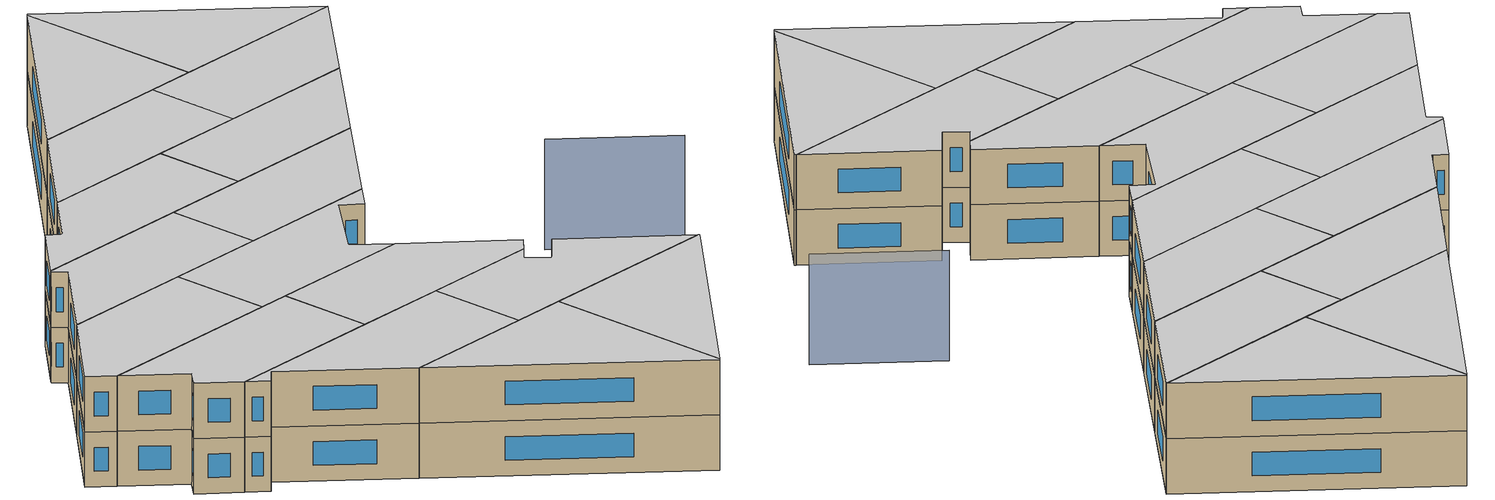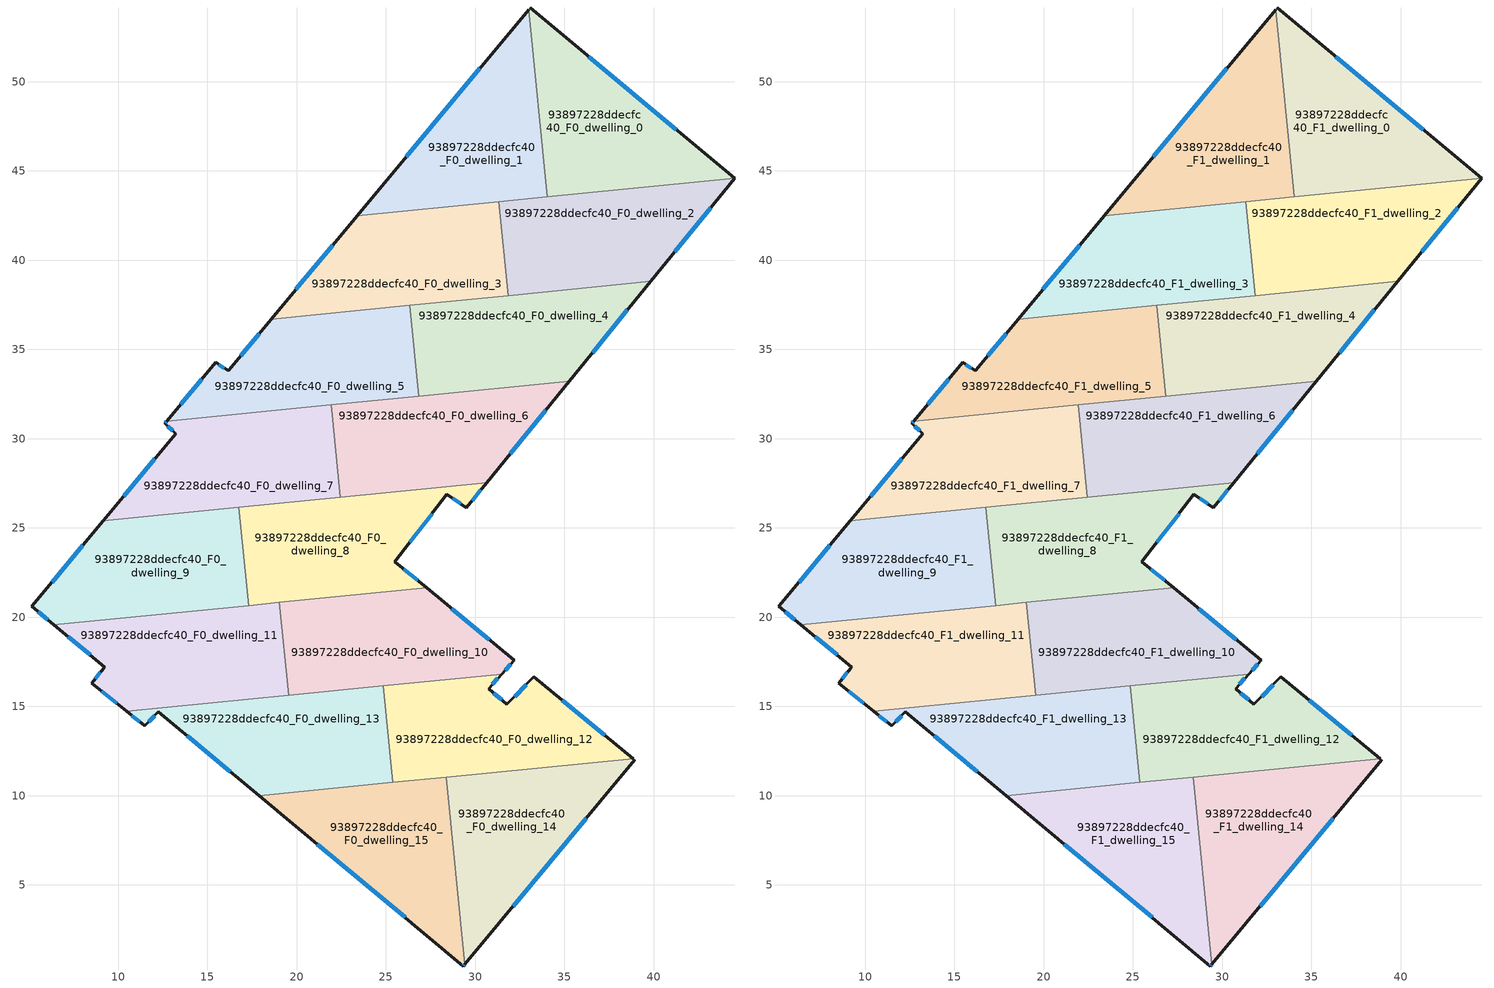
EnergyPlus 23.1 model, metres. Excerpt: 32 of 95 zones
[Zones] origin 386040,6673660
93897228ddecfc40_F0_dwelling_0
 floor ground (EU_floor_Construction): 44.54,44.59 34.06,43.55 33.02,54.04 33.09,54.12 z0
 wall outside (EU_wall_Construction): 44.54,44.59 33.09,54.12 z0:3
 wall adiabatic (EU_wall_Construction): 33.09,54.12 33.02,54.04 z0:3
 wall to 93897228ddecfc40_F0_dwelling_1 (EU_wall_Construction): 33.02,54.04 34.06,43.55 z0:3
 wall to 93897228ddecfc40_F0_dwelling_2 (EU_wall_Construction): 34.06,43.55 44.54,44.59 z0:3
 window (EU_Window_Construction): 41.27,47.31 36.36,51.4 z0.86:2.14
93897228ddecfc40_F0_dwelling_1
 floor ground (EU_floor_Construction): 33.02,54.04 34.06,43.55 23.41,42.5 z0
 wall outside (EU_wall_Construction): 33.02,54.04 23.41,42.5 z0:3
 wall to 93897228ddecfc40_F0_dwelling_3 (EU_wall_Construction): 23.41,42.5 31.33,43.28 z0:3
 wall to 93897228ddecfc40_F0_dwelling_2 (EU_wall_Construction): 31.33,43.28 34.06,43.55 z0:3
 window (EU_Window_Construction): 30.27,50.74 26.16,45.79 z0.86:2.14
93897228ddecfc40_F0_dwelling_10
 floor ground (EU_floor_Construction): 32.2,17.58 31.49,16.8 19.55,15.62 19.04,20.82 27.28,21.64 z0
 wall outside (EU_wall_Construction): 31.49,16.8 32.2,17.58 27.28,21.64 z0:3
 wall to 93897228ddecfc40_F0_dwelling_11 (EU_wall_Construction): 19.04,20.82 19.55,15.62 z0:3
 wall to 93897228ddecfc40_F0_dwelling_12 (EU_wall_Construction): 24.87,16.15 31.49,16.8 z0:3
 wall to 93897228ddecfc40_F0_dwelling_8 (EU_wall_Construction): 27.28,21.64 19.04,20.82 z0:3
 wall to 93897228ddecfc40_F0_dwelling_13 (EU_wall_Construction): 19.55,15.62 24.87,16.15 z0:3
 window (EU_Window_Construction): 31.7,17.02 32,17.36 / 30.8,18.74 28.69,20.48 z0.86:2.14
93897228ddecfc40_F0_dwelling_11
 floor ground (EU_floor_Construction): 19.04,20.82 19.55,15.62 10.49,14.72 8.52,16.31 9.2,17.15 9.24,17.21 6.4,19.57 z0
 wall outside (EU_wall_Construction): 6.4,19.57 9.24,17.21 9.2,17.15 8.52,16.31 10.49,14.72 z0:3
 wall to 93897228ddecfc40_F0_dwelling_13 (EU_wall_Construction): 10.49,14.72 19.55,15.62 z0:3
 wall to 93897228ddecfc40_F0_dwelling_9 (EU_wall_Construction): 17.32,20.65 6.4,19.57 z0:3
 wall to 93897228ddecfc40_F0_dwelling_8 (EU_wall_Construction): 19.04,20.82 17.32,20.65 z0:3
 window (EU_Window_Construction): 9.09,15.86 9.93,15.18 / 9.01,16.91 8.72,16.55 / 7.22,18.9 8.43,17.88 z0.86:2.14
93897228ddecfc40_F0_dwelling_12
 floor ground (EU_floor_Construction): 38.87,12.08 25.4,10.74 24.86,16.15 31.49,16.8 30.76,16 31.79,15.11 33.28,16.67 z0
 wall outside (EU_wall_Construction): 38.87,12.08 33.28,16.67 31.79,15.11 30.76,16 31.49,16.8 z0:3
 wall to 93897228ddecfc40_F0_dwelling_13 (EU_wall_Construction): 24.86,16.15 25.4,10.74 z0:3
 wall to 93897228ddecfc40_F0_dwelling_14 (EU_wall_Construction): 28.38,11.04 38.87,12.08 z0:3
 wall to 93897228ddecfc40_F0_dwelling_15 (EU_wall_Construction): 25.4,10.74 28.38,11.04 z0:3
 window (EU_Window_Construction): 30.97,16.23 31.28,16.58 / 31.49,15.37 31.05,15.75 / 32.85,16.22 32.21,15.56 / 37.28,13.39 34.88,15.36 z0.86:2.14
93897228ddecfc40_F0_dwelling_13
 floor ground (EU_floor_Construction): 24.86,16.15 25.4,10.74 17.9,10 12.26,14.69 11.51,13.91 10.49,14.72 z0
 wall outside (EU_wall_Construction): 10.49,14.72 11.51,13.91 12.26,14.69 17.9,10 z0:3
 wall to 93897228ddecfc40_F0_dwelling_15 (EU_wall_Construction): 17.9,10 25.4,10.74 z0:3
 window (EU_Window_Construction): 11.72,14.13 12.05,14.47 / 10.78,14.49 11.22,14.14 / 13.87,13.35 16.29,11.34 z0.86:2.14
93897228ddecfc40_F0_dwelling_14
 floor ground (EU_floor_Construction): 38.95,12.01 29.42,0.54 28.38,11.04 38.87,12.08 z0
 wall outside (EU_wall_Construction): 29.42,0.54 38.95,12.01 z0:3
 wall to 93897228ddecfc40_F0_dwelling_15 (EU_wall_Construction): 28.38,11.04 29.42,0.54 z0:3
 wall adiabatic (EU_wall_Construction): 38.95,12.01 38.87,12.08 z0:3
 window (EU_Window_Construction): 32.14,3.82 36.23,8.73 z0.86:2.14
93897228ddecfc40_F0_dwelling_15
 floor ground (EU_floor_Construction): 28.38,11.04 29.42,0.54 29.35,0.46 17.9,10 z0
 wall outside (EU_wall_Construction): 17.9,10 29.35,0.46 29.42,0.54 z0:3
 window (EU_Window_Construction): 29.37,0.48 29.4,0.52 / 21.17,7.27 26.08,3.18 z0.86:2.14
93897228ddecfc40_F0_dwelling_2
 floor ground (EU_floor_Construction): 44.54,44.59 39.83,38.8 31.85,38.01 31.33,43.28 z0
 wall outside (EU_wall_Construction): 39.83,38.8 44.54,44.59 z0:3
 wall to 93897228ddecfc40_F0_dwelling_3 (EU_wall_Construction): 31.33,43.28 31.85,38.01 z0:3
 wall to 93897228ddecfc40_F0_dwelling_4 (EU_wall_Construction): 31.85,38.01 39.83,38.8 z0:3
 window (EU_Window_Construction): 41.18,40.46 43.2,42.94 z0.86:2.14
93897228ddecfc40_F0_dwelling_3
 floor ground (EU_floor_Construction): 31.33,43.28 31.85,38.01 18.58,36.7 23.41,42.5 z0
 wall outside (EU_wall_Construction): 23.41,42.5 18.58,36.7 z0:3
 wall to 93897228ddecfc40_F0_dwelling_5 (EU_wall_Construction): 18.58,36.7 26.33,37.47 z0:3
 wall to 93897228ddecfc40_F0_dwelling_4 (EU_wall_Construction): 26.33,37.47 31.85,38.01 z0:3
 window (EU_Window_Construction): 22.03,40.84 19.96,38.36 z0.86:2.14
93897228ddecfc40_F0_dwelling_4
 floor ground (EU_floor_Construction): 39.83,38.8 35.28,33.22 26.84,32.38 26.33,37.47 z0
 wall outside (EU_wall_Construction): 35.28,33.22 39.83,38.8 z0:3
 wall to 93897228ddecfc40_F0_dwelling_5 (EU_wall_Construction): 26.33,37.47 26.84,32.38 z0:3
 wall to 93897228ddecfc40_F0_dwelling_6 (EU_wall_Construction): 26.84,32.38 35.28,33.22 z0:3
 window (EU_Window_Construction): 36.58,34.81 38.53,37.21 z0.86:2.14
93897228ddecfc40_F0_dwelling_5
 floor ground (EU_floor_Construction): 26.33,37.47 26.84,32.38 12.73,30.98 15.46,34.28 16.14,33.82 16.17,33.8 16.19,33.83 18.58,36.7 z0
 wall outside (EU_wall_Construction): 18.58,36.7 16.19,33.83 16.17,33.8 16.14,33.82 15.46,34.28 12.73,30.98 z0:3
 wall to 93897228ddecfc40_F0_dwelling_7 (EU_wall_Construction): 12.73,30.98 21.95,31.9 z0:3
 wall to 93897228ddecfc40_F0_dwelling_6 (EU_wall_Construction): 21.95,31.9 26.84,32.38 z0:3
 window (EU_Window_Construction): 14.68,33.34 13.51,31.92 / 15.94,33.95 15.65,34.15 / 17.9,35.88 16.87,34.65 z0.86:2.14
93897228ddecfc40_F0_dwelling_6
 floor ground (EU_floor_Construction): 35.28,33.22 30.64,27.52 22.46,26.71 21.95,31.9 z0
 wall outside (EU_wall_Construction): 30.64,27.52 35.28,33.22 z0:3
 wall to 93897228ddecfc40_F0_dwelling_7 (EU_wall_Construction): 21.95,31.9 22.46,26.71 z0:3
 wall to 93897228ddecfc40_F0_dwelling_8 (EU_wall_Construction): 22.46,26.71 30.64,27.52 z0:3
 window (EU_Window_Construction): 31.97,29.15 33.96,31.59 z0.86:2.14
93897228ddecfc40_F0_dwelling_7
 floor ground (EU_floor_Construction): 21.95,31.9 22.46,26.71 9.17,25.39 13.22,30.26 12.63,30.87 12.73,30.98 z0
 wall outside (EU_wall_Construction): 12.73,30.98 12.63,30.87 13.22,30.26 9.17,25.39 z0:3
 wall to 93897228ddecfc40_F0_dwelling_9 (EU_wall_Construction): 9.17,25.39 16.77,26.15 z0:3
 wall to 93897228ddecfc40_F0_dwelling_8 (EU_wall_Construction): 16.77,26.15 22.46,26.71 z0:3
 window (EU_Window_Construction): 12.8,30.69 13.05,30.44 / 12.7,30.95 12.66,30.9 / 12.06,28.87 10.32,26.79 z0.86:2.14
93897228ddecfc40_F0_dwelling_8
 floor ground (EU_floor_Construction): 30.64,27.52 29.52,26.14 28.43,26.88 25.51,23.11 27.28,21.64 17.32,20.65 16.77,26.15 z0
 wall outside (EU_wall_Construction): 27.28,21.64 25.51,23.11 28.43,26.88 29.52,26.14 30.64,27.52 z0:3
 wall to 93897228ddecfc40_F0_dwelling_9 (EU_wall_Construction): 16.77,26.15 17.32,20.65 z0:3
 window (EU_Window_Construction): 29.84,26.53 30.32,27.13 / 28.74,26.67 29.21,26.35 / 26.34,24.19 27.59,25.8 / 26.78,22.06 26.02,22.69 z0.86:2.14
93897228ddecfc40_F0_dwelling_9
 floor ground (EU_floor_Construction): 16.77,26.15 17.32,20.65 6.4,19.57 5.17,20.6 9.17,25.39 z0
 wall outside (EU_wall_Construction): 9.17,25.39 5.17,20.6 6.4,19.57 z0:3
 window (EU_Window_Construction): 8.03,24.02 6.31,21.97 / 5.52,20.3 6.05,19.87 z0.86:2.14
93897228ddecfc40_F1_dwelling_0
 floor to 93897228ddecfc40_F0_dwelling_0 (EU_floor_Construction): 44.54,44.59 34.06,43.55 33.02,54.04 33.09,54.12 z3
 wall outside (EU_wall_Construction): 44.54,44.59 33.09,54.12 z3:6
 wall adiabatic (EU_wall_Construction): 33.09,54.12 33.02,54.04 z3:6
 wall to 93897228ddecfc40_F1_dwelling_1 (EU_wall_Construction): 33.02,54.04 34.06,43.55 z3:6
 wall to 93897228ddecfc40_F1_dwelling_2 (EU_wall_Construction): 34.06,43.55 44.54,44.59 z3:6
 window (EU_Window_Construction): 41.27,47.31 36.36,51.4 z3.86:5.14
 ceiling to 93897228ddecfc40_F2_dwelling_0 (EU_floor_Construction): 44.54,44.59 33.09,54.12 33.02,54.04 34.06,43.55 z6
93897228ddecfc40_F1_dwelling_1
 floor to 93897228ddecfc40_F0_dwelling_1 (EU_floor_Construction): 33.02,54.04 34.06,43.55 23.41,42.5 z3
 wall outside (EU_wall_Construction): 33.02,54.04 23.41,42.5 z3:6
 wall to 93897228ddecfc40_F1_dwelling_3 (EU_wall_Construction): 23.41,42.5 31.33,43.28 z3:6
 wall to 93897228ddecfc40_F1_dwelling_2 (EU_wall_Construction): 31.33,43.28 34.06,43.55 z3:6
 window (EU_Window_Construction): 30.27,50.74 26.16,45.79 z3.86:5.14
 ceiling to 93897228ddecfc40_F2_dwelling_1 (EU_floor_Construction): 34.06,43.55 33.02,54.04 23.41,42.5 z6
93897228ddecfc40_F1_dwelling_10
 floor to 93897228ddecfc40_F0_dwelling_10 (EU_floor_Construction): 32.2,17.58 31.49,16.8 19.55,15.62 19.04,20.82 27.28,21.64 z3
 wall outside (EU_wall_Construction): 31.49,16.8 32.2,17.58 27.28,21.64 z3:6
 wall to 93897228ddecfc40_F1_dwelling_11 (EU_wall_Construction): 19.04,20.82 19.55,15.62 z3:6
 wall to 93897228ddecfc40_F1_dwelling_12 (EU_wall_Construction): 24.87,16.15 31.49,16.8 z3:6
 wall to 93897228ddecfc40_F1_dwelling_8 (EU_wall_Construction): 27.28,21.64 19.04,20.82 z3:6
 wall to 93897228ddecfc40_F1_dwelling_13 (EU_wall_Construction): 19.55,15.62 24.87,16.15 z3:6
 window (EU_Window_Construction): 31.7,17.02 32,17.36 / 30.8,18.74 28.69,20.48 z3.86:5.14
 ceiling to 93897228ddecfc40_F2_dwelling_10 (EU_floor_Construction): 31.49,16.8 32.2,17.58 27.28,21.64 19.04,20.82 19.55,15.62 z6
93897228ddecfc40_F1_dwelling_11
 floor to 93897228ddecfc40_F0_dwelling_11 (EU_floor_Construction): 19.04,20.82 19.55,15.62 10.49,14.72 8.52,16.31 9.2,17.15 9.24,17.21 6.4,19.57 z3
 wall outside (EU_wall_Construction): 6.4,19.57 9.24,17.21 9.2,17.15 8.52,16.31 10.49,14.72 z3:6
 wall to 93897228ddecfc40_F1_dwelling_13 (EU_wall_Construction): 10.49,14.72 19.55,15.62 z3:6
 wall to 93897228ddecfc40_F1_dwelling_9 (EU_wall_Construction): 17.32,20.65 6.4,19.57 z3:6
 wall to 93897228ddecfc40_F1_dwelling_8 (EU_wall_Construction): 19.04,20.82 17.32,20.65 z3:6
 window (EU_Window_Construction): 9.09,15.86 9.93,15.18 / 9.01,16.91 8.72,16.55 / 7.22,18.9 8.43,17.88 z3.86:5.14
 ceiling to 93897228ddecfc40_F2_dwelling_11 (EU_floor_Construction): 19.55,15.62 19.04,20.82 6.4,19.57 9.24,17.21 9.2,17.15 8.52,16.31 10.49,14.72 z6
93897228ddecfc40_F1_dwelling_12
 floor to 93897228ddecfc40_F0_dwelling_12 (EU_floor_Construction): 38.87,12.08 25.4,10.74 24.86,16.15 31.49,16.8 30.76,16 31.79,15.11 33.28,16.67 z3
 wall outside (EU_wall_Construction): 38.87,12.08 33.28,16.67 31.79,15.11 30.76,16 31.49,16.8 z3:6
 wall to 93897228ddecfc40_F1_dwelling_13 (EU_wall_Construction): 24.86,16.15 25.4,10.74 z3:6
 wall to 93897228ddecfc40_F1_dwelling_14 (EU_wall_Construction): 28.38,11.04 38.87,12.08 z3:6
 wall to 93897228ddecfc40_F1_dwelling_15 (EU_wall_Construction): 25.4,10.74 28.38,11.04 z3:6
 window (EU_Window_Construction): 30.97,16.23 31.28,16.58 / 31.49,15.37 31.05,15.75 / 32.85,16.22 32.21,15.56 / 37.28,13.39 34.88,15.36 z3.86:5.14
 ceiling to 93897228ddecfc40_F2_dwelling_12 (EU_floor_Construction): 38.87,12.08 33.28,16.67 31.79,15.11 30.76,16 31.49,16.8 24.86,16.15 25.4,10.74 z6
93897228ddecfc40_F1_dwelling_13
 floor to 93897228ddecfc40_F0_dwelling_13 (EU_floor_Construction): 24.86,16.15 25.4,10.74 17.9,10 12.26,14.69 11.51,13.91 10.49,14.72 z3
 wall outside (EU_wall_Construction): 10.49,14.72 11.51,13.91 12.26,14.69 17.9,10 z3:6
 wall to 93897228ddecfc40_F1_dwelling_15 (EU_wall_Construction): 17.9,10 25.4,10.74 z3:6
 window (EU_Window_Construction): 11.72,14.13 12.05,14.47 / 10.78,14.49 11.22,14.14 / 13.87,13.35 16.29,11.34 z3.86:5.14
 ceiling to 93897228ddecfc40_F2_dwelling_13 (EU_floor_Construction): 25.4,10.74 24.86,16.15 10.49,14.72 11.51,13.91 12.26,14.69 17.9,10 z6
93897228ddecfc40_F1_dwelling_14
 floor to 93897228ddecfc40_F0_dwelling_14 (EU_floor_Construction): 38.95,12.01 29.42,0.54 28.38,11.04 38.87,12.08 z3
 wall outside (EU_wall_Construction): 29.42,0.54 38.95,12.01 z3:6
 wall to 93897228ddecfc40_F1_dwelling_15 (EU_wall_Construction): 28.38,11.04 29.42,0.54 z3:6
 wall adiabatic (EU_wall_Construction): 38.95,12.01 38.87,12.08 z3:6
 window (EU_Window_Construction): 32.14,3.82 36.23,8.73 z3.86:5.14
 ceiling to 93897228ddecfc40_F2_dwelling_14 (EU_floor_Construction): 29.42,0.54 38.95,12.01 38.87,12.08 28.38,11.04 z6
93897228ddecfc40_F1_dwelling_15
 floor to 93897228ddecfc40_F0_dwelling_15 (EU_floor_Construction): 28.38,11.04 29.42,0.54 29.35,0.46 17.9,10 z3
 wall outside (EU_wall_Construction): 17.9,10 29.35,0.46 29.42,0.54 z3:6
 window (EU_Window_Construction): 29.37,0.48 29.4,0.52 / 21.17,7.27 26.08,3.18 z3.86:5.14
 ceiling to 93897228ddecfc40_F2_dwelling_15 (EU_floor_Construction): 29.35,0.46 29.42,0.54 28.38,11.04 17.9,10 z6
93897228ddecfc40_F1_dwelling_2
 floor to 93897228ddecfc40_F0_dwelling_2 (EU_floor_Construction): 44.54,44.59 39.83,38.8 31.85,38.01 31.33,43.28 z3
 wall outside (EU_wall_Construction): 39.83,38.8 44.54,44.59 z3:6
 wall to 93897228ddecfc40_F1_dwelling_3 (EU_wall_Construction): 31.33,43.28 31.85,38.01 z3:6
 wall to 93897228ddecfc40_F1_dwelling_4 (EU_wall_Construction): 31.85,38.01 39.83,38.8 z3:6
 window (EU_Window_Construction): 41.18,40.46 43.2,42.94 z3.86:5.14
 ceiling to 93897228ddecfc40_F2_dwelling_2 (EU_floor_Construction): 39.83,38.8 44.54,44.59 31.33,43.28 31.85,38.01 z6
93897228ddecfc40_F1_dwelling_3
 floor to 93897228ddecfc40_F0_dwelling_3 (EU_floor_Construction): 31.33,43.28 31.85,38.01 18.58,36.7 23.41,42.5 z3
 wall outside (EU_wall_Construction): 23.41,42.5 18.58,36.7 z3:6
 wall to 93897228ddecfc40_F1_dwelling_5 (EU_wall_Construction): 18.58,36.7 26.33,37.47 z3:6
 wall to 93897228ddecfc40_F1_dwelling_4 (EU_wall_Construction): 26.33,37.47 31.85,38.01 z3:6
 window (EU_Window_Construction): 22.03,40.84 19.96,38.36 z3.86:5.14
 ceiling to 93897228ddecfc40_F2_dwelling_3 (EU_floor_Construction): 31.85,38.01 31.33,43.28 23.41,42.5 18.58,36.7 z6
93897228ddecfc40_F1_dwelling_4
 floor to 93897228ddecfc40_F0_dwelling_4 (EU_floor_Construction): 39.83,38.8 35.28,33.22 26.84,32.38 26.33,37.47 z3
 wall outside (EU_wall_Construction): 35.28,33.22 39.83,38.8 z3:6
 wall to 93897228ddecfc40_F1_dwelling_5 (EU_wall_Construction): 26.33,37.47 26.84,32.38 z3:6
 wall to 93897228ddecfc40_F1_dwelling_6 (EU_wall_Construction): 26.84,32.38 35.28,33.22 z3:6
 window (EU_Window_Construction): 36.58,34.81 38.53,37.21 z3.86:5.14
 ceiling to 93897228ddecfc40_F2_dwelling_4 (EU_floor_Construction): 35.28,33.22 39.83,38.8 26.33,37.47 26.84,32.38 z6
93897228ddecfc40_F1_dwelling_5
 floor to 93897228ddecfc40_F0_dwelling_5 (EU_floor_Construction): 26.33,37.47 26.84,32.38 12.73,30.98 15.46,34.28 16.14,33.82 16.17,33.8 16.19,33.83 18.58,36.7 z3
 wall outside (EU_wall_Construction): 18.58,36.7 16.19,33.83 16.17,33.8 16.14,33.82 15.46,34.28 12.73,30.98 z3:6
 wall to 93897228ddecfc40_F1_dwelling_7 (EU_wall_Construction): 12.73,30.98 21.95,31.9 z3:6
 wall to 93897228ddecfc40_F1_dwelling_6 (EU_wall_Construction): 21.95,31.9 26.84,32.38 z3:6
 window (EU_Window_Construction): 14.68,33.34 13.51,31.92 / 15.94,33.95 15.65,34.15 / 17.9,35.88 16.87,34.65 z3.86:5.14
 ceiling to 93897228ddecfc40_F2_dwelling_5 (EU_floor_Construction): 26.84,32.38 26.33,37.47 18.58,36.7 16.19,33.83 16.17,33.8 16.14,33.82 15.46,34.28 12.73,30.98 z6
93897228ddecfc40_F1_dwelling_6
 floor to 93897228ddecfc40_F0_dwelling_6 (EU_floor_Construction): 35.28,33.22 30.64,27.52 22.46,26.71 21.95,31.9 z3
 wall outside (EU_wall_Construction): 30.64,27.52 35.28,33.22 z3:6
 wall to 93897228ddecfc40_F1_dwelling_7 (EU_wall_Construction): 21.95,31.9 22.46,26.71 z3:6
 wall to 93897228ddecfc40_F1_dwelling_8 (EU_wall_Construction): 22.46,26.71 30.64,27.52 z3:6
 window (EU_Window_Construction): 31.97,29.15 33.96,31.59 z3.86:5.14
 ceiling to 93897228ddecfc40_F2_dwelling_6 (EU_floor_Construction): 30.64,27.52 35.28,33.22 21.95,31.9 22.46,26.71 z6
93897228ddecfc40_F1_dwelling_7
 floor to 93897228ddecfc40_F0_dwelling_7 (EU_floor_Construction): 21.95,31.9 22.46,26.71 9.17,25.39 13.22,30.26 12.63,30.87 12.73,30.98 z3
 wall outside (EU_wall_Construction): 12.73,30.98 12.63,30.87 13.22,30.26 9.17,25.39 z3:6
 wall to 93897228ddecfc40_F1_dwelling_9 (EU_wall_Construction): 9.17,25.39 16.77,26.15 z3:6
 wall to 93897228ddecfc40_F1_dwelling_8 (EU_wall_Construction): 16.77,26.15 22.46,26.71 z3:6
 window (EU_Window_Construction): 12.8,30.69 13.05,30.44 / 12.7,30.95 12.66,30.9 / 12.06,28.87 10.32,26.79 z3.86:5.14
 ceiling to 93897228ddecfc40_F2_dwelling_7 (EU_floor_Construction): 22.46,26.71 21.95,31.9 12.73,30.98 12.63,30.87 13.22,30.26 9.17,25.39 z6
93897228ddecfc40_F1_dwelling_8
 floor to 93897228ddecfc40_F0_dwelling_8 (EU_floor_Construction): 30.64,27.52 29.52,26.14 28.43,26.88 25.51,23.11 27.28,21.64 17.32,20.65 16.77,26.15 z3
 wall outside (EU_wall_Construction): 27.28,21.64 25.51,23.11 28.43,26.88 29.52,26.14 30.64,27.52 z3:6
 wall to 93897228ddecfc40_F1_dwelling_9 (EU_wall_Construction): 16.77,26.15 17.32,20.65 z3:6
 window (EU_Window_Construction): 29.84,26.53 30.32,27.13 / 28.74,26.67 29.21,26.35 / 26.34,24.19 27.59,25.8 / 26.78,22.06 26.02,22.69 z3.86:5.14
 ceiling to 93897228ddecfc40_F2_dwelling_8 (EU_floor_Construction): 27.28,21.64 25.51,23.11 28.43,26.88 29.52,26.14 30.64,27.52 16.77,26.15 17.32,20.65 z6
93897228ddecfc40_F1_dwelling_9
 floor to 93897228ddecfc40_F0_dwelling_9 (EU_floor_Construction): 16.77,26.15 17.32,20.65 6.4,19.57 5.17,20.6 9.17,25.39 z3
 wall outside (EU_wall_Construction): 9.17,25.39 5.17,20.6 6.4,19.57 z3:6
 window (EU_Window_Construction): 8.03,24.02 6.31,21.97 / 5.52,20.3 6.05,19.87 z3.86:5.14
 ceiling to 93897228ddecfc40_F2_dwelling_9 (EU_floor_Construction): 17.32,20.65 16.77,26.15 9.17,25.39 5.17,20.6 6.4,19.57 z6
shading: 46.64,21.18 41.32,25.61 z0:6
[Building]
EU S2 Campaign: North Axis=0; Terrain=City; Solar Distribution=FullExterior
[Site:Location]
Helsinki-Vantaa.AP: Latitude=60.317; Longitude=24.963; Time Zone=2; Elevation=54.6
[SizingPeriod:WeatherFileDays]
AnnualSizingPeriod: Begin Month=1; Begin Day of Month=1; End Month=12; End Day of Month=31; Day of Week for Start Day=Monday; Use Weather File Daylight Saving Period=No; Use Weather File Rain and Snow Indicators=No
[MATERIAL]
EU_InternalMass_Material: Roughness=MediumRough; Thickness=0.1; Conductivity=1; Density=1800; Specific Heat=900; Thermal Absorptance=0.9; Solar Absorptance=0.7; Visible Absorptance=0.7
[MATERIAL:NOMASS] Roughness=MediumRough; Thermal Absorptance=0.9; Solar Absorptance=0.7; Visible Absorptance=0.7
Name | Thermal Resistance
EU_wall_NoMass | 1.10183
EU_floor_NoMass | 1.70606
[WINDOWMATERIAL:SIMPLEGLAZINGSYSTEM]
EU_Window_SimpleGlazing: UFactor=3.11035; Solar Heat Gain Coefficient=0.8; Visible Transmittance=0.8
[CONSTRUCTION]
EU_wall_Construction: EU_wall_NoMass
EU_floor_Construction: EU_floor_NoMass
EU_Window_Construction: EU_Window_SimpleGlazing
EU_InternalMass_Construction: EU_InternalMass_Material
[ZONE] Type=1; Multiplier=1; Ceiling Height=autocalculate; Floor Area=autocalculate; Part of Total Floor Area=Yes
Name | Volume
93897228ddecfc40_F0_dwelling_0; 93897228ddecfc40_F1_dwelling_0; 93897228ddecfc40_F0_dwelling_8; 93897228ddecfc40_F1_dwelling_8 | 169.104
93897228ddecfc40_F0_dwelling_1; 93897228ddecfc40_F1_dwelling_1 | 169.107
93897228ddecfc40_F0_dwelling_10; 93897228ddecfc40_F1_dwelling_10 | 169.079
93897228ddecfc40_F0_dwelling_11; 93897228ddecfc40_F1_dwelling_11; 93897228ddecfc40_F0_dwelling_7; 93897228ddecfc40_F1_dwelling_7 | 169.08
93897228ddecfc40_F0_dwelling_12; 93897228ddecfc40_F1_dwelling_12 | 169.103
93897228ddecfc40_F0_dwelling_13; 93897228ddecfc40_F1_dwelling_13 | 169.111
93897228ddecfc40_F0_dwelling_14; 93897228ddecfc40_F1_dwelling_14 | 169.078
93897228ddecfc40_F0_dwelling_15; 93897228ddecfc40_F1_dwelling_15 | 169.091
93897228ddecfc40_F0_dwelling_2; 93897228ddecfc40_F1_dwelling_2 | 169.083
93897228ddecfc40_F0_dwelling_3; 93897228ddecfc40_F1_dwelling_3 | 169.088
93897228ddecfc40_F0_dwelling_4; 93897228ddecfc40_F1_dwelling_4 | 169.084
93897228ddecfc40_F0_dwelling_5; 93897228ddecfc40_F1_dwelling_5 | 169.096
93897228ddecfc40_F0_dwelling_6; 93897228ddecfc40_F1_dwelling_6 | 169.076
93897228ddecfc40_F0_dwelling_9; 93897228ddecfc40_F1_dwelling_9 | 169.112
[INTERNALMASS] Construction=EU_InternalMass_Construction
Name | Zone or ZoneList | Surface Area
93897228ddecfc40_F0_dwelling_0_EU_InternalMass | 93897228ddecfc40_F0_dwelling_0 | 56.3648
93897228ddecfc40_F0_dwelling_1_EU_InternalMass | 93897228ddecfc40_F0_dwelling_1 | 56.3697
93897228ddecfc40_F0_dwelling_2_EU_InternalMass | 93897228ddecfc40_F0_dwelling_2 | 56.3646
93897228ddecfc40_F0_dwelling_3_EU_InternalMass | 93897228ddecfc40_F0_dwelling_3 | 56.363
93897228ddecfc40_F0_dwelling_4_EU_InternalMass | 93897228ddecfc40_F0_dwelling_4 | 56.3617
93897228ddecfc40_F0_dwelling_5_EU_InternalMass | 93897228ddecfc40_F0_dwelling_5 | 56.3654
93897228ddecfc40_F0_dwelling_6_EU_InternalMass | 93897228ddecfc40_F0_dwelling_6 | 56.3582
93897228ddecfc40_F0_dwelling_7_EU_InternalMass | 93897228ddecfc40_F0_dwelling_7 | 56.3581
93897228ddecfc40_F0_dwelling_8_EU_InternalMass | 93897228ddecfc40_F0_dwelling_8 | 56.369
93897228ddecfc40_F0_dwelling_9_EU_InternalMass | 93897228ddecfc40_F0_dwelling_9 | 56.3716
93897228ddecfc40_F0_dwelling_10_EU_InternalMass | 93897228ddecfc40_F0_dwelling_10 | 56.3614
93897228ddecfc40_F0_dwelling_11_EU_InternalMass | 93897228ddecfc40_F0_dwelling_11 | 56.3602
93897228ddecfc40_F0_dwelling_12_EU_InternalMass | 93897228ddecfc40_F0_dwelling_12 | 56.3656
93897228ddecfc40_F0_dwelling_13_EU_InternalMass | 93897228ddecfc40_F0_dwelling_13 | 56.3707
93897228ddecfc40_F0_dwelling_14_EU_InternalMass | 93897228ddecfc40_F0_dwelling_14 | 56.3588
93897228ddecfc40_F0_dwelling_15_EU_InternalMass | 93897228ddecfc40_F0_dwelling_15 | 56.3652
93897228ddecfc40_F1_dwelling_0_EU_InternalMass | 93897228ddecfc40_F1_dwelling_0 | 56.3648
93897228ddecfc40_F1_dwelling_1_EU_InternalMass | 93897228ddecfc40_F1_dwelling_1 | 56.3697
93897228ddecfc40_F1_dwelling_2_EU_InternalMass | 93897228ddecfc40_F1_dwelling_2 | 56.3646
93897228ddecfc40_F1_dwelling_3_EU_InternalMass | 93897228ddecfc40_F1_dwelling_3 | 56.363
93897228ddecfc40_F1_dwelling_4_EU_InternalMass | 93897228ddecfc40_F1_dwelling_4 | 56.3617
93897228ddecfc40_F1_dwelling_5_EU_InternalMass | 93897228ddecfc40_F1_dwelling_5 | 56.3654
93897228ddecfc40_F1_dwelling_6_EU_InternalMass | 93897228ddecfc40_F1_dwelling_6 | 56.3582
93897228ddecfc40_F1_dwelling_7_EU_InternalMass | 93897228ddecfc40_F1_dwelling_7 | 56.3581
93897228ddecfc40_F1_dwelling_8_EU_InternalMass | 93897228ddecfc40_F1_dwelling_8 | 56.369
93897228ddecfc40_F1_dwelling_9_EU_InternalMass | 93897228ddecfc40_F1_dwelling_9 | 56.3716
93897228ddecfc40_F1_dwelling_10_EU_InternalMass | 93897228ddecfc40_F1_dwelling_10 | 56.3614
93897228ddecfc40_F1_dwelling_11_EU_InternalMass | 93897228ddecfc40_F1_dwelling_11 | 56.3602
93897228ddecfc40_F1_dwelling_12_EU_InternalMass | 93897228ddecfc40_F1_dwelling_12 | 56.3656
93897228ddecfc40_F1_dwelling_13_EU_InternalMass | 93897228ddecfc40_F1_dwelling_13 | 56.3707
93897228ddecfc40_F1_dwelling_14_EU_InternalMass | 93897228ddecfc40_F1_dwelling_14 | 56.3588
93897228ddecfc40_F1_dwelling_15_EU_InternalMass | 93897228ddecfc40_F1_dwelling_15 | 56.3652
[OTHEREQUIPMENT] Fuel Type=Electricity; Design Level Calculation Method=Watts/Area; Power per Zone Floor Area=1; Fraction Latent=0; Fraction Radiant=0; Fraction Lost=0; Carbon Dioxide Generation Rate=0; EndUse Subcategory=EU_Step8_InternalGains
Name | Zone or ZoneList or Space or SpaceList | Schedule
EU_Step8_InternalGain_93897228ddecfc40_F0_dwelling_0_f000 | 93897228ddecfc40_F0_dwelling_0 | EU_Step8_GainSchedule_93897228ddecfc40_F0_dwelling_0_f000
EU_Step8_InternalGain_93897228ddecfc40_F0_dwelling_1_f000 | 93897228ddecfc40_F0_dwelling_1 | EU_Step8_GainSchedule_93897228ddecfc40_F0_dwelling_1_f000
EU_Step8_InternalGain_93897228ddecfc40_F0_dwelling_2_f000 | 93897228ddecfc40_F0_dwelling_2 | EU_Step8_GainSchedule_93897228ddecfc40_F0_dwelling_2_f000
EU_Step8_InternalGain_93897228ddecfc40_F0_dwelling_3_f000 | 93897228ddecfc40_F0_dwelling_3 | EU_Step8_GainSchedule_93897228ddecfc40_F0_dwelling_3_f000
EU_Step8_InternalGain_93897228ddecfc40_F0_dwelling_4_f000 | 93897228ddecfc40_F0_dwelling_4 | EU_Step8_GainSchedule_93897228ddecfc40_F0_dwelling_4_f000
EU_Step8_InternalGain_93897228ddecfc40_F0_dwelling_5_f000 | 93897228ddecfc40_F0_dwelling_5 | EU_Step8_GainSchedule_93897228ddecfc40_F0_dwelling_5_f000
EU_Step8_InternalGain_93897228ddecfc40_F0_dwelling_6_f000 | 93897228ddecfc40_F0_dwelling_6 | EU_Step8_GainSchedule_93897228ddecfc40_F0_dwelling_6_f000
EU_Step8_InternalGain_93897228ddecfc40_F0_dwelling_7_f000 | 93897228ddecfc40_F0_dwelling_7 | EU_Step8_GainSchedule_93897228ddecfc40_F0_dwelling_7_f000
EU_Step8_InternalGain_93897228ddecfc40_F0_dwelling_8_f000 | 93897228ddecfc40_F0_dwelling_8 | EU_Step8_GainSchedule_93897228ddecfc40_F0_dwelling_8_f000
EU_Step8_InternalGain_93897228ddecfc40_F0_dwelling_9_f000 | 93897228ddecfc40_F0_dwelling_9 | EU_Step8_GainSchedule_93897228ddecfc40_F0_dwelling_9_f000
EU_Step8_InternalGain_93897228ddecfc40_F0_dwelling_10_f000 | 93897228ddecfc40_F0_dwelling_10 | EU_Step8_GainSchedule_93897228ddecfc40_F0_dwelling_10_f000
EU_Step8_InternalGain_93897228ddecfc40_F0_dwelling_11_f000 | 93897228ddecfc40_F0_dwelling_11 | EU_Step8_GainSchedule_93897228ddecfc40_F0_dwelling_11_f000
EU_Step8_InternalGain_93897228ddecfc40_F0_dwelling_12_f000 | 93897228ddecfc40_F0_dwelling_12 | EU_Step8_GainSchedule_93897228ddecfc40_F0_dwelling_12_f000
EU_Step8_InternalGain_93897228ddecfc40_F0_dwelling_13_f000 | 93897228ddecfc40_F0_dwelling_13 | EU_Step8_GainSchedule_93897228ddecfc40_F0_dwelling_13_f000
EU_Step8_InternalGain_93897228ddecfc40_F0_dwelling_14_f000 | 93897228ddecfc40_F0_dwelling_14 | EU_Step8_GainSchedule_93897228ddecfc40_F0_dwelling_14_f000
EU_Step8_InternalGain_93897228ddecfc40_F0_dwelling_15_f000 | 93897228ddecfc40_F0_dwelling_15 | EU_Step8_GainSchedule_93897228ddecfc40_F0_dwelling_15_f000
EU_Step8_InternalGain_93897228ddecfc40_F1_dwelling_0_f000 | 93897228ddecfc40_F1_dwelling_0 | EU_Step8_GainSchedule_93897228ddecfc40_F1_dwelling_0_f000
EU_Step8_InternalGain_93897228ddecfc40_F1_dwelling_1_f000 | 93897228ddecfc40_F1_dwelling_1 | EU_Step8_GainSchedule_93897228ddecfc40_F1_dwelling_1_f000
EU_Step8_InternalGain_93897228ddecfc40_F1_dwelling_2_f000 | 93897228ddecfc40_F1_dwelling_2 | EU_Step8_GainSchedule_93897228ddecfc40_F1_dwelling_2_f000
EU_Step8_InternalGain_93897228ddecfc40_F1_dwelling_3_f000 | 93897228ddecfc40_F1_dwelling_3 | EU_Step8_GainSchedule_93897228ddecfc40_F1_dwelling_3_f000
EU_Step8_InternalGain_93897228ddecfc40_F1_dwelling_4_f000 | 93897228ddecfc40_F1_dwelling_4 | EU_Step8_GainSchedule_93897228ddecfc40_F1_dwelling_4_f000
EU_Step8_InternalGain_93897228ddecfc40_F1_dwelling_5_f000 | 93897228ddecfc40_F1_dwelling_5 | EU_Step8_GainSchedule_93897228ddecfc40_F1_dwelling_5_f000
EU_Step8_InternalGain_93897228ddecfc40_F1_dwelling_6_f000 | 93897228ddecfc40_F1_dwelling_6 | EU_Step8_GainSchedule_93897228ddecfc40_F1_dwelling_6_f000
EU_Step8_InternalGain_93897228ddecfc40_F1_dwelling_7_f000 | 93897228ddecfc40_F1_dwelling_7 | EU_Step8_GainSchedule_93897228ddecfc40_F1_dwelling_7_f000
EU_Step8_InternalGain_93897228ddecfc40_F1_dwelling_8_f000 | 93897228ddecfc40_F1_dwelling_8 | EU_Step8_GainSchedule_93897228ddecfc40_F1_dwelling_8_f000
EU_Step8_InternalGain_93897228ddecfc40_F1_dwelling_9_f000 | 93897228ddecfc40_F1_dwelling_9 | EU_Step8_GainSchedule_93897228ddecfc40_F1_dwelling_9_f000
EU_Step8_InternalGain_93897228ddecfc40_F1_dwelling_10_f000 | 93897228ddecfc40_F1_dwelling_10 | EU_Step8_GainSchedule_93897228ddecfc40_F1_dwelling_10_f000
EU_Step8_InternalGain_93897228ddecfc40_F1_dwelling_11_f000 | 93897228ddecfc40_F1_dwelling_11 | EU_Step8_GainSchedule_93897228ddecfc40_F1_dwelling_11_f000
EU_Step8_InternalGain_93897228ddecfc40_F1_dwelling_12_f000 | 93897228ddecfc40_F1_dwelling_12 | EU_Step8_GainSchedule_93897228ddecfc40_F1_dwelling_12_f000
EU_Step8_InternalGain_93897228ddecfc40_F1_dwelling_13_f000 | 93897228ddecfc40_F1_dwelling_13 | EU_Step8_GainSchedule_93897228ddecfc40_F1_dwelling_13_f000
EU_Step8_InternalGain_93897228ddecfc40_F1_dwelling_14_f000 | 93897228ddecfc40_F1_dwelling_14 | EU_Step8_GainSchedule_93897228ddecfc40_F1_dwelling_14_f000
EU_Step8_InternalGain_93897228ddecfc40_F1_dwelling_15_f000 | 93897228ddecfc40_F1_dwelling_15 | EU_Step8_GainSchedule_93897228ddecfc40_F1_dwelling_15_f000
[ZONEVENTILATION:DESIGNFLOWRATE] Schedule=EU_AlwaysOn; Design Flow Rate Calculation Method=AirChanges/Hour; Air Changes per Hour=0.756316; Ventilation Type=Natural; Fan Pressure Rise=0; Fan Total Efficiency=1; Constant Term Coefficient=1; Temperature Term Coefficient=0; Velocity Term Coefficient=0; Velocity Squared Term Coefficient=0; Minimum Indoor Temperature=-100; Maximum Indoor Temperature=100; Delta Temperature=-100; Minimum Outdoor Temperature=-100; Maximum Outdoor Temperature=100; Maximum Wind Speed=40
Name | Zone or ZoneList or Space or SpaceList
EU_ConstantAir_93897228ddecfc40_F0_dwelling_0 | 93897228ddecfc40_F0_dwelling_0
EU_ConstantAir_93897228ddecfc40_F0_dwelling_1 | 93897228ddecfc40_F0_dwelling_1
EU_ConstantAir_93897228ddecfc40_F0_dwelling_2 | 93897228ddecfc40_F0_dwelling_2
EU_ConstantAir_93897228ddecfc40_F0_dwelling_3 | 93897228ddecfc40_F0_dwelling_3
EU_ConstantAir_93897228ddecfc40_F0_dwelling_4 | 93897228ddecfc40_F0_dwelling_4
EU_ConstantAir_93897228ddecfc40_F0_dwelling_5 | 93897228ddecfc40_F0_dwelling_5
EU_ConstantAir_93897228ddecfc40_F0_dwelling_6 | 93897228ddecfc40_F0_dwelling_6
EU_ConstantAir_93897228ddecfc40_F0_dwelling_7 | 93897228ddecfc40_F0_dwelling_7
EU_ConstantAir_93897228ddecfc40_F0_dwelling_8 | 93897228ddecfc40_F0_dwelling_8
EU_ConstantAir_93897228ddecfc40_F0_dwelling_9 | 93897228ddecfc40_F0_dwelling_9
EU_ConstantAir_93897228ddecfc40_F0_dwelling_10 | 93897228ddecfc40_F0_dwelling_10
EU_ConstantAir_93897228ddecfc40_F0_dwelling_11 | 93897228ddecfc40_F0_dwelling_11
EU_ConstantAir_93897228ddecfc40_F0_dwelling_12 | 93897228ddecfc40_F0_dwelling_12
EU_ConstantAir_93897228ddecfc40_F0_dwelling_13 | 93897228ddecfc40_F0_dwelling_13
EU_ConstantAir_93897228ddecfc40_F0_dwelling_14 | 93897228ddecfc40_F0_dwelling_14
EU_ConstantAir_93897228ddecfc40_F0_dwelling_15 | 93897228ddecfc40_F0_dwelling_15
EU_ConstantAir_93897228ddecfc40_F1_dwelling_0 | 93897228ddecfc40_F1_dwelling_0
EU_ConstantAir_93897228ddecfc40_F1_dwelling_1 | 93897228ddecfc40_F1_dwelling_1
EU_ConstantAir_93897228ddecfc40_F1_dwelling_2 | 93897228ddecfc40_F1_dwelling_2
EU_ConstantAir_93897228ddecfc40_F1_dwelling_3 | 93897228ddecfc40_F1_dwelling_3
EU_ConstantAir_93897228ddecfc40_F1_dwelling_4 | 93897228ddecfc40_F1_dwelling_4
EU_ConstantAir_93897228ddecfc40_F1_dwelling_5 | 93897228ddecfc40_F1_dwelling_5
EU_ConstantAir_93897228ddecfc40_F1_dwelling_6 | 93897228ddecfc40_F1_dwelling_6
EU_ConstantAir_93897228ddecfc40_F1_dwelling_7 | 93897228ddecfc40_F1_dwelling_7
EU_ConstantAir_93897228ddecfc40_F1_dwelling_8 | 93897228ddecfc40_F1_dwelling_8
EU_ConstantAir_93897228ddecfc40_F1_dwelling_9 | 93897228ddecfc40_F1_dwelling_9
EU_ConstantAir_93897228ddecfc40_F1_dwelling_10 | 93897228ddecfc40_F1_dwelling_10
EU_ConstantAir_93897228ddecfc40_F1_dwelling_11 | 93897228ddecfc40_F1_dwelling_11
EU_ConstantAir_93897228ddecfc40_F1_dwelling_12 | 93897228ddecfc40_F1_dwelling_12
EU_ConstantAir_93897228ddecfc40_F1_dwelling_13 | 93897228ddecfc40_F1_dwelling_13
EU_ConstantAir_93897228ddecfc40_F1_dwelling_14 | 93897228ddecfc40_F1_dwelling_14
EU_ConstantAir_93897228ddecfc40_F1_dwelling_15 | 93897228ddecfc40_F1_dwelling_15
[HVACTEMPLATE:THERMOSTAT] Constant Heating Setpoint=20; Constant Cooling Setpoint=50
EU_HeatOnly_93897228ddecfc40_F0_dwelling_0; EU_HeatOnly_93897228ddecfc40_F0_dwelling_1; EU_HeatOnly_93897228ddecfc40_F0_dwelling_2; EU_HeatOnly_93897228ddecfc40_F0_dwelling_3; EU_HeatOnly_93897228ddecfc40_F0_dwelling_4; EU_HeatOnly_93897228ddecfc40_F0_dwelling_5; EU_HeatOnly_93897228ddecfc40_F0_dwelling_6; EU_HeatOnly_93897228ddecfc40_F0_dwelling_7; EU_HeatOnly_93897228ddecfc40_F0_dwelling_8; EU_HeatOnly_93897228ddecfc40_F0_dwelling_9; EU_HeatOnly_93897228ddecfc40_F0_dwelling_10; EU_HeatOnly_93897228ddecfc40_F0_dwelling_11; EU_HeatOnly_93897228ddecfc40_F0_dwelling_12; EU_HeatOnly_93897228ddecfc40_F0_dwelling_13; EU_HeatOnly_93897228ddecfc40_F0_dwelling_14; EU_HeatOnly_93897228ddecfc40_F0_dwelling_15; EU_HeatOnly_93897228ddecfc40_F1_dwelling_0; EU_HeatOnly_93897228ddecfc40_F1_dwelling_1; EU_HeatOnly_93897228ddecfc40_F1_dwelling_2; EU_HeatOnly_93897228ddecfc40_F1_dwelling_3; EU_HeatOnly_93897228ddecfc40_F1_dwelling_4; EU_HeatOnly_93897228ddecfc40_F1_dwelling_5; EU_HeatOnly_93897228ddecfc40_F1_dwelling_6; EU_HeatOnly_93897228ddecfc40_F1_dwelling_7; EU_HeatOnly_93897228ddecfc40_F1_dwelling_8; EU_HeatOnly_93897228ddecfc40_F1_dwelling_9; EU_HeatOnly_93897228ddecfc40_F1_dwelling_10; EU_HeatOnly_93897228ddecfc40_F1_dwelling_11; EU_HeatOnly_93897228ddecfc40_F1_dwelling_12; EU_HeatOnly_93897228ddecfc40_F1_dwelling_13; EU_HeatOnly_93897228ddecfc40_F1_dwelling_14; EU_HeatOnly_93897228ddecfc40_F1_dwelling_15; EU_HeatOnly_93897228ddecfc40_F2_dwelling_0; EU_HeatOnly_93897228ddecfc40_F2_dwelling_1; EU_HeatOnly_93897228ddecfc40_F2_dwelling_2; EU_HeatOnly_93897228ddecfc40_F2_dwelling_3; EU_HeatOnly_93897228ddecfc40_F2_dwelling_4; EU_HeatOnly_93897228ddecfc40_F2_dwelling_5; EU_HeatOnly_93897228ddecfc40_F2_dwelling_6; EU_HeatOnly_93897228ddecfc40_F2_dwelling_7; EU_HeatOnly_93897228ddecfc40_F2_dwelling_8; EU_HeatOnly_93897228ddecfc40_F2_dwelling_9; EU_HeatOnly_93897228ddecfc40_F2_dwelling_10; EU_HeatOnly_93897228ddecfc40_F2_dwelling_11; EU_HeatOnly_93897228ddecfc40_F2_dwelling_12; EU_HeatOnly_93897228ddecfc40_F2_dwelling_13; EU_HeatOnly_93897228ddecfc40_F2_dwelling_14; EU_HeatOnly_93897228ddecfc40_F2_dwelling_15; EU_HeatOnly_93897228ddecfc40_F3_dwelling_0; EU_HeatOnly_93897228ddecfc40_F3_dwelling_1; EU_HeatOnly_93897228ddecfc40_F3_dwelling_2; EU_HeatOnly_93897228ddecfc40_F3_dwelling_3; EU_HeatOnly_93897228ddecfc40_F3_dwelling_4; EU_HeatOnly_93897228ddecfc40_F3_dwelling_5; EU_HeatOnly_93897228ddecfc40_F3_dwelling_6; EU_HeatOnly_93897228ddecfc40_F3_dwelling_7; EU_HeatOnly_93897228ddecfc40_F3_dwelling_8; EU_HeatOnly_93897228ddecfc40_F3_dwelling_9; EU_HeatOnly_93897228ddecfc40_F3_dwelling_10; EU_HeatOnly_93897228ddecfc40_F3_dwelling_11; EU_HeatOnly_93897228ddecfc40_F3_dwelling_12; EU_HeatOnly_93897228ddecfc40_F3_dwelling_13; EU_HeatOnly_93897228ddecfc40_F3_dwelling_14; EU_HeatOnly_93897228ddecfc40_F3_dwelling_15; EU_HeatOnly_93897228ddecfc40_F4_dwelling_0; EU_HeatOnly_93897228ddecfc40_F4_dwelling_1; EU_HeatOnly_93897228ddecfc40_F4_dwelling_2; EU_HeatOnly_93897228ddecfc40_F4_dwelling_3; EU_HeatOnly_93897228ddecfc40_F4_dwelling_4; EU_HeatOnly_93897228ddecfc40_F4_dwelling_5; EU_HeatOnly_93897228ddecfc40_F4_dwelling_6; EU_HeatOnly_93897228ddecfc40_F4_dwelling_7; EU_HeatOnly_93897228ddecfc40_F4_dwelling_8; EU_HeatOnly_93897228ddecfc40_F4_dwelling_9; EU_HeatOnly_93897228ddecfc40_F4_dwelling_10; EU_HeatOnly_93897228ddecfc40_F4_dwelling_11; EU_HeatOnly_93897228ddecfc40_F4_dwelling_12; EU_HeatOnly_93897228ddecfc40_F4_dwelling_13; EU_HeatOnly_93897228ddecfc40_F4_dwelling_14; EU_HeatOnly_93897228ddecfc40_F4_dwelling_15; EU_HeatOnly_93897228ddecfc40_F5_dwelling_0; EU_HeatOnly_93897228ddecfc40_F5_dwelling_1; EU_HeatOnly_93897228ddecfc40_F5_dwelling_2; EU_HeatOnly_93897228ddecfc40_F5_dwelling_3; EU_HeatOnly_93897228ddecfc40_F5_dwelling_4; EU_HeatOnly_93897228ddecfc40_F5_dwelling_5; EU_HeatOnly_93897228ddecfc40_F5_dwelling_6; EU_HeatOnly_93897228ddecfc40_F5_dwelling_7; EU_HeatOnly_93897228ddecfc40_F5_dwelling_8; EU_HeatOnly_93897228ddecfc40_F5_dwelling_9; EU_HeatOnly_93897228ddecfc40_F5_dwelling_10; EU_HeatOnly_93897228ddecfc40_F5_dwelling_11; EU_HeatOnly_93897228ddecfc40_F5_dwelling_12; EU_HeatOnly_93897228ddecfc40_F5_dwelling_13; EU_HeatOnly_93897228ddecfc40_F5_dwelling_14
[HVACTEMPLATE:ZONE:IDEALLOADSAIRSYSTEM] System Availability Schedule=EU_AlwaysOn; Maximum Heating Supply Air Temperature=50; Minimum Cooling Supply Air Temperature=13; Maximum Heating Supply Air Humidity Ratio=0.0156; Minimum Cooling Supply Air Humidity Ratio=0.0077; Heating Limit=NoLimit; Cooling Limit=NoLimit; Heating Availability Schedule=EU_AlwaysOn; Cooling Availability Schedule=EU_CoolingOff; Dehumidification Control Type=ConstantSensibleHeatRatio; Cooling Sensible Heat Ratio=0.7; Dehumidification Setpoint=60; Humidification Control Type=None; Humidification Setpoint=30; Outdoor Air Method=None; Outdoor Air Flow Rate per Person=0.00944; Outdoor Air Flow Rate per Zone Floor Area=0; Outdoor Air Flow Rate per Zone=0; Demand Controlled Ventilation Type=None; Outdoor Air Economizer Type=NoEconomizer; Heat Recovery Type=None; Sensible Heat Recovery Effectiveness=0.7; Latent Heat Recovery Effectiveness=0.65
Name | Template Thermostat
93897228ddecfc40_F0_dwelling_0 | EU_HeatOnly_93897228ddecfc40_F0_dwelling_0
93897228ddecfc40_F0_dwelling_1 | EU_HeatOnly_93897228ddecfc40_F0_dwelling_1
93897228ddecfc40_F0_dwelling_2 | EU_HeatOnly_93897228ddecfc40_F0_dwelling_2
93897228ddecfc40_F0_dwelling_3 | EU_HeatOnly_93897228ddecfc40_F0_dwelling_3
93897228ddecfc40_F0_dwelling_4 | EU_HeatOnly_93897228ddecfc40_F0_dwelling_4
93897228ddecfc40_F0_dwelling_5 | EU_HeatOnly_93897228ddecfc40_F0_dwelling_5
93897228ddecfc40_F0_dwelling_6 | EU_HeatOnly_93897228ddecfc40_F0_dwelling_6
93897228ddecfc40_F0_dwelling_7 | EU_HeatOnly_93897228ddecfc40_F0_dwelling_7
93897228ddecfc40_F0_dwelling_8 | EU_HeatOnly_93897228ddecfc40_F0_dwelling_8
93897228ddecfc40_F0_dwelling_9 | EU_HeatOnly_93897228ddecfc40_F0_dwelling_9
93897228ddecfc40_F0_dwelling_10 | EU_HeatOnly_93897228ddecfc40_F0_dwelling_10
93897228ddecfc40_F0_dwelling_11 | EU_HeatOnly_93897228ddecfc40_F0_dwelling_11
93897228ddecfc40_F0_dwelling_12 | EU_HeatOnly_93897228ddecfc40_F0_dwelling_12
93897228ddecfc40_F0_dwelling_13 | EU_HeatOnly_93897228ddecfc40_F0_dwelling_13
93897228ddecfc40_F0_dwelling_14 | EU_HeatOnly_93897228ddecfc40_F0_dwelling_14
93897228ddecfc40_F0_dwelling_15 | EU_HeatOnly_93897228ddecfc40_F0_dwelling_15
93897228ddecfc40_F1_dwelling_0 | EU_HeatOnly_93897228ddecfc40_F1_dwelling_0
93897228ddecfc40_F1_dwelling_1 | EU_HeatOnly_93897228ddecfc40_F1_dwelling_1
93897228ddecfc40_F1_dwelling_2 | EU_HeatOnly_93897228ddecfc40_F1_dwelling_2
93897228ddecfc40_F1_dwelling_3 | EU_HeatOnly_93897228ddecfc40_F1_dwelling_3
93897228ddecfc40_F1_dwelling_4 | EU_HeatOnly_93897228ddecfc40_F1_dwelling_4
93897228ddecfc40_F1_dwelling_5 | EU_HeatOnly_93897228ddecfc40_F1_dwelling_5
93897228ddecfc40_F1_dwelling_6 | EU_HeatOnly_93897228ddecfc40_F1_dwelling_6
93897228ddecfc40_F1_dwelling_7 | EU_HeatOnly_93897228ddecfc40_F1_dwelling_7
93897228ddecfc40_F1_dwelling_8 | EU_HeatOnly_93897228ddecfc40_F1_dwelling_8
93897228ddecfc40_F1_dwelling_9 | EU_HeatOnly_93897228ddecfc40_F1_dwelling_9
93897228ddecfc40_F1_dwelling_10 | EU_HeatOnly_93897228ddecfc40_F1_dwelling_10
93897228ddecfc40_F1_dwelling_11 | EU_HeatOnly_93897228ddecfc40_F1_dwelling_11
93897228ddecfc40_F1_dwelling_12 | EU_HeatOnly_93897228ddecfc40_F1_dwelling_12
93897228ddecfc40_F1_dwelling_13 | EU_HeatOnly_93897228ddecfc40_F1_dwelling_13
93897228ddecfc40_F1_dwelling_14 | EU_HeatOnly_93897228ddecfc40_F1_dwelling_14
93897228ddecfc40_F1_dwelling_15 | EU_HeatOnly_93897228ddecfc40_F1_dwelling_15
[SIZING:ZONE] Zone Cooling Design Supply Air Temperature Input Method=SupplyAirTemperature; Zone Cooling Design Supply Air Temperature=13; Zone Heating Design Supply Air Temperature Input Method=SupplyAirTemperature; Zone Heating Design Supply Air Temperature=50; Zone Cooling Design Supply Air Humidity Ratio=0.008; Zone Heating Design Supply Air Humidity Ratio=0.008; Cooling Design Air Flow Method=DesignDay; Cooling Design Air Flow Rate=0; Cooling Minimum Air Flow per Zone Floor Area=0.000762; Cooling Minimum Air Flow=0; Cooling Minimum Air Flow Fraction=0.2; Heating Design Air Flow Method=DesignDay; Heating Design Air Flow Rate=0; Heating Maximum Air Flow per Zone Floor Area=0.002032; Heating Maximum Air Flow=0.141576; Heating Maximum Air Flow Fraction=0.3; Account for Dedicated Outdoor Air System=No; Dedicated Outdoor Air System Control Strategy=NeutralSupplyAir; Dedicated Outdoor Air Low Setpoint Temperature for Design=autosize; Dedicated Outdoor Air High Setpoint Temperature for Design=autosize; Zone Load Sizing Method=Sensible Load Only No Latent Load; Zone Latent Cooling Design Supply Air Humidity Ratio Input Method=HumidityRatioDifference; Zone Cooling Design Supply Air Humidity Ratio Difference=0.005; Zone Latent Heating Design Supply Air Humidity Ratio Input Method=HumidityRatioDifference; Zone Humidification Design Supply Air Humidity Ratio Difference=0.005
93897228ddecfc40_F0_dwelling_0; 93897228ddecfc40_F0_dwelling_1; 93897228ddecfc40_F0_dwelling_2; 93897228ddecfc40_F0_dwelling_3; 93897228ddecfc40_F0_dwelling_4; 93897228ddecfc40_F0_dwelling_5; 93897228ddecfc40_F0_dwelling_6; 93897228ddecfc40_F0_dwelling_7; 93897228ddecfc40_F0_dwelling_8; 93897228ddecfc40_F0_dwelling_9; 93897228ddecfc40_F0_dwelling_10; 93897228ddecfc40_F0_dwelling_11; 93897228ddecfc40_F0_dwelling_12; 93897228ddecfc40_F0_dwelling_13; 93897228ddecfc40_F0_dwelling_14; 93897228ddecfc40_F0_dwelling_15; 93897228ddecfc40_F1_dwelling_0; 93897228ddecfc40_F1_dwelling_1; 93897228ddecfc40_F1_dwelling_2; 93897228ddecfc40_F1_dwelling_3; 93897228ddecfc40_F1_dwelling_4; 93897228ddecfc40_F1_dwelling_5; 93897228ddecfc40_F1_dwelling_6; 93897228ddecfc40_F1_dwelling_7; 93897228ddecfc40_F1_dwelling_8; 93897228ddecfc40_F1_dwelling_9; 93897228ddecfc40_F1_dwelling_10; 93897228ddecfc40_F1_dwelling_11; 93897228ddecfc40_F1_dwelling_12; 93897228ddecfc40_F1_dwelling_13; 93897228ddecfc40_F1_dwelling_14; 93897228ddecfc40_F1_dwelling_15
[SCHEDULE:CONSTANT]
Name | Hourly Value
EU_AlwaysOn | 1
EU_CoolingOff | 0
[SCHEDULE:FILE] Column Number=1; Rows to Skip at Top=0; Number of Hours of Data=8760; Column Separator=Comma; Interpolate to Timestep=No; Minutes per Item=60; Adjust Schedule for Daylight Savings=Yes
Name | File
EU_Step8_GainSchedule_93897228ddecfc40_F0_dwelling_0_f000 | ../../schedules/93897228ddecfc40/93897228ddecfc40_F0_dwelling_0_f000_gain.csv
EU_Step8_GainSchedule_93897228ddecfc40_F0_dwelling_1_f000 | ../../schedules/93897228ddecfc40/93897228ddecfc40_F0_dwelling_1_f000_gain.csv
EU_Step8_GainSchedule_93897228ddecfc40_F0_dwelling_2_f000 | ../../schedules/93897228ddecfc40/93897228ddecfc40_F0_dwelling_2_f000_gain.csv
EU_Step8_GainSchedule_93897228ddecfc40_F0_dwelling_3_f000 | ../../schedules/93897228ddecfc40/93897228ddecfc40_F0_dwelling_3_f000_gain.csv
EU_Step8_GainSchedule_93897228ddecfc40_F0_dwelling_4_f000 | ../../schedules/93897228ddecfc40/93897228ddecfc40_F0_dwelling_4_f000_gain.csv
EU_Step8_GainSchedule_93897228ddecfc40_F0_dwelling_5_f000 | ../../schedules/93897228ddecfc40/93897228ddecfc40_F0_dwelling_5_f000_gain.csv
EU_Step8_GainSchedule_93897228ddecfc40_F0_dwelling_6_f000 | ../../schedules/93897228ddecfc40/93897228ddecfc40_F0_dwelling_6_f000_gain.csv
EU_Step8_GainSchedule_93897228ddecfc40_F0_dwelling_7_f000 | ../../schedules/93897228ddecfc40/93897228ddecfc40_F0_dwelling_7_f000_gain.csv
EU_Step8_GainSchedule_93897228ddecfc40_F0_dwelling_8_f000 | ../../schedules/93897228ddecfc40/93897228ddecfc40_F0_dwelling_8_f000_gain.csv
EU_Step8_GainSchedule_93897228ddecfc40_F0_dwelling_9_f000 | ../../schedules/93897228ddecfc40/93897228ddecfc40_F0_dwelling_9_f000_gain.csv
EU_Step8_GainSchedule_93897228ddecfc40_F0_dwelling_10_f000 | ../../schedules/93897228ddecfc40/93897228ddecfc40_F0_dwelling_10_f000_gain.csv
EU_Step8_GainSchedule_93897228ddecfc40_F0_dwelling_11_f000 | ../../schedules/93897228ddecfc40/93897228ddecfc40_F0_dwelling_11_f000_gain.csv
EU_Step8_GainSchedule_93897228ddecfc40_F0_dwelling_12_f000 | ../../schedules/93897228ddecfc40/93897228ddecfc40_F0_dwelling_12_f000_gain.csv
EU_Step8_GainSchedule_93897228ddecfc40_F0_dwelling_13_f000 | ../../schedules/93897228ddecfc40/93897228ddecfc40_F0_dwelling_13_f000_gain.csv
EU_Step8_GainSchedule_93897228ddecfc40_F0_dwelling_14_f000 | ../../schedules/93897228ddecfc40/93897228ddecfc40_F0_dwelling_14_f000_gain.csv
EU_Step8_GainSchedule_93897228ddecfc40_F0_dwelling_15_f000 | ../../schedules/93897228ddecfc40/93897228ddecfc40_F0_dwelling_15_f000_gain.csv
EU_Step8_GainSchedule_93897228ddecfc40_F1_dwelling_0_f000 | ../../schedules/93897228ddecfc40/93897228ddecfc40_F1_dwelling_0_f000_gain.csv
EU_Step8_GainSchedule_93897228ddecfc40_F1_dwelling_1_f000 | ../../schedules/93897228ddecfc40/93897228ddecfc40_F1_dwelling_1_f000_gain.csv
EU_Step8_GainSchedule_93897228ddecfc40_F1_dwelling_2_f000 | ../../schedules/93897228ddecfc40/93897228ddecfc40_F1_dwelling_2_f000_gain.csv
EU_Step8_GainSchedule_93897228ddecfc40_F1_dwelling_3_f000 | ../../schedules/93897228ddecfc40/93897228ddecfc40_F1_dwelling_3_f000_gain.csv
EU_Step8_GainSchedule_93897228ddecfc40_F1_dwelling_4_f000 | ../../schedules/93897228ddecfc40/93897228ddecfc40_F1_dwelling_4_f000_gain.csv
EU_Step8_GainSchedule_93897228ddecfc40_F1_dwelling_5_f000 | ../../schedules/93897228ddecfc40/93897228ddecfc40_F1_dwelling_5_f000_gain.csv
EU_Step8_GainSchedule_93897228ddecfc40_F1_dwelling_6_f000 | ../../schedules/93897228ddecfc40/93897228ddecfc40_F1_dwelling_6_f000_gain.csv
EU_Step8_GainSchedule_93897228ddecfc40_F1_dwelling_7_f000 | ../../schedules/93897228ddecfc40/93897228ddecfc40_F1_dwelling_7_f000_gain.csv
EU_Step8_GainSchedule_93897228ddecfc40_F1_dwelling_8_f000 | ../../schedules/93897228ddecfc40/93897228ddecfc40_F1_dwelling_8_f000_gain.csv
EU_Step8_GainSchedule_93897228ddecfc40_F1_dwelling_9_f000 | ../../schedules/93897228ddecfc40/93897228ddecfc40_F1_dwelling_9_f000_gain.csv
EU_Step8_GainSchedule_93897228ddecfc40_F1_dwelling_10_f000 | ../../schedules/93897228ddecfc40/93897228ddecfc40_F1_dwelling_10_f000_gain.csv
EU_Step8_GainSchedule_93897228ddecfc40_F1_dwelling_11_f000 | ../../schedules/93897228ddecfc40/93897228ddecfc40_F1_dwelling_11_f000_gain.csv
EU_Step8_GainSchedule_93897228ddecfc40_F1_dwelling_12_f000 | ../../schedules/93897228ddecfc40/93897228ddecfc40_F1_dwelling_12_f000_gain.csv
EU_Step8_GainSchedule_93897228ddecfc40_F1_dwelling_13_f000 | ../../schedules/93897228ddecfc40/93897228ddecfc40_F1_dwelling_13_f000_gain.csv
EU_Step8_GainSchedule_93897228ddecfc40_F1_dwelling_14_f000 | ../../schedules/93897228ddecfc40/93897228ddecfc40_F1_dwelling_14_f000_gain.csv
EU_Step8_GainSchedule_93897228ddecfc40_F1_dwelling_15_f000 | ../../schedules/93897228ddecfc40/93897228ddecfc40_F1_dwelling_15_f000_gain.csv
